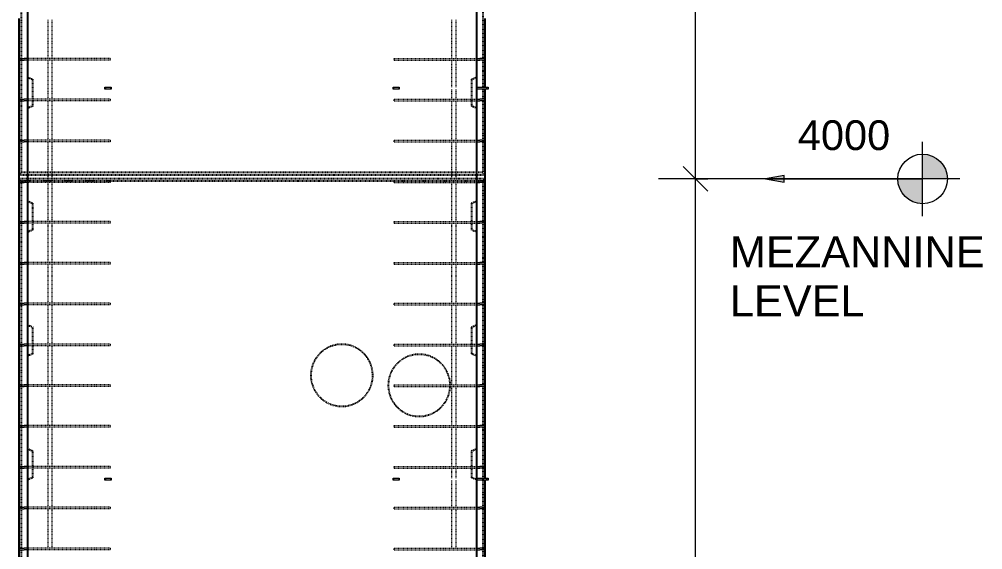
# Model space of a CAD drawing. Header units: millimetres. Extents: x -2679 to 14505, y -2685 to 13006.
# Drawn here: x 3235 to 7902, y 1864 to 4433 of the extents above; entities that cross this region are included whole.
import ezdxf

# ---------------------------------------------------------------- set-up
doc = ezdxf.new("R2010")
doc.units = ezdxf.units.MM
doc.linetypes.add('Dash', pattern=[6.36, 3.18, -3.18])
doc.linetypes.add('Overhead', pattern=[3.97, 2.38, -1.59])
for name, color, linetype, lineweight in [('A-ANNO-DIMS', 211, 'Continuous', 9), ('A-ANNO-DIMS-60', 211, 'Continuous', 9), ('A-FLOR-OVHD', 1, 'Overhead', 18), ('A-GENM', 13, 'Continuous', 18), ('A-WALL', 113, 'Continuous', 25), ('A-WALL-HDLN', 110, 'Dash', 25), ('G-ANNO-DIMS', 111, 'Continuous', 9), ('G-ANNO-TEXT', 231, 'Continuous', 9), ('S-RBAR', 171, 'Continuous', 18)]:
    doc.layers.add(name, color=color, linetype=linetype, lineweight=lineweight)
doc.styles.add('Arial_1', font='arial.ttf', dxfattribs={"height": 150})
doc.styles.add('Arial_2', font='arial.ttf', dxfattribs={"height": 144})
doc.styles.add('Nirmala UI Semilight', font='NirmalaS.ttf', dxfattribs={"height": 150})
doc.dimstyles.new('Arrow_Filled_-_2_5_NI_UI_1', dxfattribs={"dimscale": 304.8, "dimtxt": 157.104592, "dimasz": 0.393701, "dimexe": 0.19685, "dimexo": 0.0625, "dimgap": 0.19685, "dimtad": 1, "dimdec": 4, "dimzin": 0, "dimdsep": 46, "dimtxsty": 'Nirmala UI Semilight', "dimblk1": 'OBLIQUE', "dimblk2": 'OBLIQUE', "dimsah": 1, "dimcen": 0.09, "dimazin": 0, "dimtfac": 1, "dimtdec": 4, "dimtix": 1, "dimtmove": 0, "dimatfit": 3, "dimfxl": 0.19685, "dimfxlon": 1, "dimtvp": 1, "dimtolj": 1, "dimtzin": 0, "dimarcsym": 2})

# ---------------------------------------------------------------- blocks, each defined once
blk = doc.blocks.new('RR spread anchor face based - RR-SA-2_5-200-1726821-Elevation Front')
at = {"layer": 'A-GENM'}
for p, q in [((5045.6, 6760), (5048.1, 6760)), ((5045.6, 6750), (5045.6, 6760)), ((5048.1, 6750), (5045.6, 6750)), ((5048.1, 6760), (5073.1, 6760)), ((5048.1, 6760), (5048.1, 6750)), ((5073.1, 6750), (5048.1, 6750)), ((5073.1, 6760), (5075.6, 6760)), ((5073.1, 6760), (5073.1, 6750)), ((5075.6, 6750), (5073.1, 6750)), ((5075.6, 6760), (5075.6, 6750))]:
    blk.add_line(p, q, dxfattribs=at)
blk = doc.blocks.new('RR spread anchor face based - RR-SA-3_0-200-1726827-Elevation Front')
at = {"layer": 'A-GENM'}
for p, q in [((5450.6, 6760), (5500.6, 6760)), ((5500.6, 6750), (5450.6, 6750)), ((5500.6, 6760), (5505.6, 6760)), ((5500.6, 6750), (5500.6, 6760)), ((5505.6, 6750), (5500.6, 6750)), ((5505.6, 6760), (5505.6, 6750))]:
    blk.add_line(p, q, dxfattribs=at)
blk = doc.blocks.new('DIMBLOCK82-Elevation Front')
at = {"layer": 'A-ANNO-DIMS-60'}
for p, q in [((6510.3, 3660), (6450.3, 3720)), ((6510.3, 3660), (6450.3, 3660)), ((6510.3, -1395), (6510.3, 3660)), ((6510.3, 3660), (6570.3, 3600)), ((6510.3, 3660), (6570.3, 3660)), ((6510.3, -1395), (6450.3, -1335)), ((6510.3, -1395), (6450.3, -1395)), ((6510.3, -1395), (6570.3, -1455)), ((6510.3, -1395), (6570.3, -1395))]:
    blk.add_line(p, q, dxfattribs=at)
at = {"layer": 'A-ANNO-DIMS-60', "color": 0, "insert": (6254.6, 904), "char_height": 150, "width": 548.438, "attachment_point": 1, "rotation": 90, "line_spacing_factor": 1.142579, "style": 'Nirmala UI Semilight'}
blk.add_mtext('5055', dxfattribs=at)
blk = doc.blocks.new('_Oblique')
at = {"color": 0, "linetype": 'ByBlock', "lineweight": -2}
blk.add_line((-0.5, -0.5), (0.5, 0.5), dxfattribs=at)
blk = doc.blocks.new('DIMBLOCK83-Elevation Front')
at = {"layer": 'A-ANNO-DIMS-60'}
for p, q in [((6510.3, 7660), (6450.3, 7720)), ((6510.3, 7660), (6450.3, 7660)), ((6510.3, 3660), (6510.3, 7660)), ((6510.3, 7660), (6570.3, 7600)), ((6510.3, 7660), (6570.3, 7660)), ((6510.3, 3660), (6450.3, 3720)), ((6510.3, 3660), (6450.3, 3660)), ((6510.3, 3660), (6570.3, 3600)), ((6510.3, 3660), (6570.3, 3660))]:
    blk.add_line(p, q, dxfattribs=at)
at = {"layer": 'A-ANNO-DIMS-60', "color": 0, "insert": (6254.6, 5430.1), "char_height": 150, "width": 551.866, "attachment_point": 1, "rotation": 90, "line_spacing_factor": 1.142579, "style": 'Nirmala UI Semilight'}
blk.add_mtext('4000', dxfattribs=at)
blk = doc.blocks.new('Spot Elevations - M_Spot Elevation - Target Filled-10609-Elevation Front')
at = {"layer": 'G-ANNO-DIMS'}
h = blk.add_hatch(color=256, dxfattribs=at)
edge = h.paths.add_edge_path()
edge.add_line((7645.4, 7660), (7765.4, 7660))
edge.add_arc((7645.4, 7660), 120, 0, 90)
edge.add_line((7645.4, 7780), (7645.4, 7660))
h = blk.add_hatch(color=256, dxfattribs=at)
edge = h.paths.add_edge_path()
edge.add_line((7645.4, 7660), (7525.4, 7660))
edge.add_arc((7645.4, 7660), 120, 180, 270)
edge.add_line((7645.4, 7540), (7645.4, 7660))
for p, q in [((7645.4, 7480), (7645.4, 7840)), ((7825.4, 7660), (6805.4, 7660))]:
    blk.add_line(p, q, dxfattribs=at)
blk.add_circle((7645.4, 7660), 120, dxfattribs=at)

msp = doc.modelspace()

# ---------------------------------------------------------------- hatches: boundary and pattern name
at = {"layer": 'G-ANNO-DIMS'}
msp.add_hatch(color=256, dxfattribs=at).paths.add_polyline_path([(6850.56745, 3660), (6940.56745, 3644.13057), (6940.56745, 3675.86943)])

# ---------------------------------------------------------------- linework, layer by layer
at = {"layer": 'A-FLOR-OVHD'}
msp.add_line((6850.56745, 3660), (6330.56745, 3660), dxfattribs=at)
at = {"layer": 'A-WALL'}
for p, q in [((3274.5695, 7060), (3274.5695, -1395)), ((5450.56745, -1395), (5450.56745, 7060)), ((3234.56745, 4240.04674), (3234.56745, 4436.95326)), ((5490.56745, 4436.95326), (5490.56745, 4240.04674)), ((3234.56745, 4042.38007), (3234.56745, 4239.28659)), ((5490.56745, 4239.28659), (5490.56745, 4105)), ((5490.56745, 4095), (5490.56745, 4042.38007)), ((3234.56745, 3844.71341), (3234.56745, 4041.61993)), ((5490.56745, 4041.61993), (5490.56745, 3844.71341)), ((3234.56745, 3647.04674), (3234.56745, 3843.95326)), ((5490.56745, 3843.95326), (5490.56745, 3647.04674)), ((3234.56745, 3449.38007), (3234.56745, 3646.28659)), ((5490.56745, 3646.28659), (5490.56745, 3449.38007)), ((3234.56745, 3251.71341), (3234.56745, 3448.61993)), ((5490.56745, 3448.61993), (5490.56745, 3251.71341)), ((3234.56745, 3054.04674), (3234.56745, 3250.95326)), ((5490.56745, 3250.95326), (5490.56745, 3054.04674)), ((3234.56745, 2856.38007), (3234.56745, 3053.28659)), ((5490.56745, 3053.28659), (5490.56745, 2856.38007)), ((3234.56745, 2658.71341), (3234.56745, 2855.61993)), ((5490.56745, 2855.61993), (5490.56745, 2658.71341)), ((3234.56745, 2461.04674), (3234.56745, 2657.95326)), ((5490.56745, 2657.95326), (5490.56745, 2461.04674)), ((3234.56745, 2263.38007), (3234.56745, 2460.28659)), ((5490.56745, 2460.28659), (5490.56745, 2263.38007)), ((3234.56745, 2065.71341), (3234.56745, 2262.61993)), ((5490.56745, 2262.61993), (5490.56745, 2210)), ((5490.56745, 2200), (5490.56745, 2065.71341)), ((3234.56745, 1868.04674), (3234.56745, 2064.95326)), ((5490.56745, 2064.95326), (5490.56745, 1868.04674)), ((3234.56745, 1670.38007), (3234.56745, 1867.28659)), ((5490.56745, 1867.28659), (5490.56745, 1670.38007))]:
    msp.add_line(p, q, dxfattribs=at)
at = {"layer": 'A-WALL-HDLN'}
for p, q in [((3244.57004, 3690.33135), (3244.57004, 7660)), ((5480.62415, 7660), (5480.62415, 3690.33135)), ((3274.56745, 4152.50781), (3299.56745, 4142.50781)), ((3299.56745, 4012.50781), (3299.56745, 4142.50781)), ((5425.56745, 4142.50781), (5450.56745, 4152.50781)), ((5425.56745, 4142.50781), (5425.56745, 4012.50781)), ((5490.56745, 4104.95039), (5490.56745, 4095.04961)), ((3299.56745, 4012.50781), (3274.56745, 4002.50781)), ((5450.56745, 4002.50781), (5425.56745, 4012.50781)), ((3244.57004, 3690.33135), (3234.56745, 3680.32877)), ((5480.62415, 3690.33135), (3244.57004, 3690.33135)), ((5490.56745, 3680.38804), (5480.62415, 3690.33135)), ((3234.56745, 3680.32877), (5490.56745, 3680.38804)), ((3234.56745, 3660.45248), (3244.57004, 3650.4499)), ((5490.56745, 3660.39321), (3234.56745, 3660.45248)), ((3244.57004, -1395), (3244.57004, 3650.4499)), ((3244.57004, 3650.4499), (5480.62415, 3650.4499)), ((5480.62415, 3650.4499), (5490.56745, 3660.39321)), ((5480.62415, 3650.4499), (5480.62415, -1395)), ((3274.56745, 3552.50781), (3299.56745, 3542.50781)), ((5425.56745, 3542.50781), (5450.56745, 3552.50781)), ((3299.56745, 3412.50781), (3299.56745, 3542.50781)), ((5425.56745, 3542.50781), (5425.56745, 3412.50781)), ((3299.56745, 3412.50781), (3274.56745, 3402.50781)), ((5450.56745, 3402.50781), (5425.56745, 3412.50781)), ((3274.56745, 2952.50781), (3299.56745, 2942.50781)), ((3299.56745, 2812.50781), (3299.56745, 2942.50781)), ((5425.56745, 2942.50781), (5450.56745, 2952.50781)), ((5425.56745, 2942.50781), (5425.56745, 2812.50781)), ((3299.56745, 2812.50781), (3274.56745, 2802.50781)), ((5450.56745, 2802.50781), (5425.56745, 2812.50781)), ((3274.56745, 2352.50781), (3299.56745, 2342.50781)), ((3299.56745, 2212.50781), (3299.56745, 2342.50781)), ((5425.56745, 2342.50781), (5450.56745, 2352.50781)), ((5425.56745, 2342.50781), (5425.56745, 2212.50781)), ((3299.56745, 2212.50781), (3274.56745, 2202.50781)), ((5450.56745, 2202.50781), (5425.56745, 2212.50781)), ((5490.56745, 2209.95039), (5490.56745, 2200.04961))]:
    msp.add_line(p, q, dxfattribs=at)
for centre, start, end in [((4797.16188, 2708.5228), 0, 180), ((5172.16188, 2660), 0, 180), ((4797.16188, 2708.5228), 180, 0), ((5172.16188, 2660), 180, 0)]:
    msp.add_arc(centre, 150, start, end, dxfattribs=at)
at = {"layer": 'G-ANNO-DIMS'}
for p, q in [((6940.56745, 3675.86943), (6850.56745, 3660)), ((6850.56745, 3660), (6940.56745, 3644.13057)), ((6850.56745, 3660), (7315.0263, 3660)), ((6940.56745, 3644.13057), (6940.56745, 3675.86943)), ((7315.0263, 3660), (7610.89362, 3660))]:
    msp.add_line(p, q, dxfattribs=at)
at = {"layer": 'S-RBAR', "linetype": 'Dash'}
for p, q in [((3374.56745, 4243.66667), (3374.56745, 4433.14937)), ((3394.56745, 4243.66667), (3394.56745, 4433.14937)), ((5330.56745, 4243.66667), (5330.56745, 4433.33333)), ((5350.56745, 4243.66667), (5350.56745, 4433.14937)), ((3674.5695, 4243.66667), (3274.61911, 4243.66667)), ((3674.5695, 4235.66667), (3274.61911, 4235.66667)), ((3374.56745, 4046), (3374.56745, 4235.66667)), ((3394.56745, 4046), (3394.56745, 4235.66667)), ((3674.5695, 4243.66667), (3674.5695, 4235.66667)), ((5050.56745, 4243.66667), (5450.51785, 4243.66667)), ((5050.56745, 4235.66667), (5050.56745, 4243.66667)), ((5050.56745, 4235.66667), (5450.51785, 4235.66667)), ((5330.56745, 4105), (5330.56745, 4235.66667)), ((5350.56745, 4105), (5350.56745, 4235.66667)), ((5330.56745, 4046), (5330.56745, 4095)), ((5350.56745, 4046), (5350.56745, 4095)), ((3674.5695, 4046), (3274.61911, 4046)), ((3674.5695, 4038), (3274.61911, 4038)), ((3374.56745, 3848.33333), (3374.56745, 4038)), ((3394.56745, 3848.33333), (3394.56745, 4038)), ((3674.5695, 4046), (3674.5695, 4038)), ((5050.56745, 4046), (5450.51785, 4046)), ((5050.56745, 4038), (5050.56745, 4046)), ((5050.56745, 4038), (5450.51785, 4038)), ((5330.56745, 3848.33333), (5330.56745, 4038)), ((5350.56745, 3848.33333), (5350.56745, 4038)), ((3674.5695, 3848.33333), (3274.61911, 3848.33333)), ((3674.5695, 3840.33333), (3274.61911, 3840.33333)), ((3374.56745, 3650.66667), (3374.56745, 3840.33333)), ((3394.56745, 3650.66667), (3394.56745, 3840.33333)), ((3674.5695, 3848.33333), (3674.5695, 3840.33333)), ((5050.56745, 3848.33333), (5450.51785, 3848.33333)), ((5050.56745, 3840.33333), (5050.56745, 3848.33333)), ((5050.56745, 3840.33333), (5450.51785, 3840.33333)), ((5330.56745, 3650.66667), (5330.56745, 3840.33333)), ((5350.56745, 3650.66667), (5350.56745, 3840.33333)), ((3674.5695, 3650.66667), (3274.61911, 3650.66667)), ((3674.5695, 3642.66667), (3274.61911, 3642.66667)), ((3374.56745, 3453), (3374.56745, 3642.66667)), ((3394.56745, 3453), (3394.56745, 3642.66667)), ((3674.5695, 3650.66667), (3674.5695, 3642.66667)), ((5050.56745, 3650.66667), (5450.51785, 3650.66667)), ((5050.56745, 3642.66667), (5050.56745, 3650.66667)), ((5050.56745, 3642.66667), (5450.51785, 3642.66667)), ((5330.56745, 3453), (5330.56745, 3642.66667)), ((5350.56745, 3453), (5350.56745, 3642.66667)), ((3674.5695, 3453), (3274.61911, 3453)), ((3674.5695, 3445), (3274.61911, 3445)), ((3374.56745, 3255.33333), (3374.56745, 3445)), ((3394.56745, 3255.33333), (3394.56745, 3445)), ((3674.5695, 3453), (3674.5695, 3445)), ((5050.56745, 3453), (5450.51785, 3453)), ((5050.56745, 3445), (5050.56745, 3453)), ((5050.56745, 3445), (5450.51785, 3445)), ((5330.56745, 3255.33333), (5330.56745, 3445)), ((5350.56745, 3255.33333), (5350.56745, 3445)), ((3674.5695, 3255.33333), (3274.61911, 3255.33333)), ((3674.5695, 3247.33333), (3274.61911, 3247.33333)), ((3374.56745, 3057.66667), (3374.56745, 3247.33333)), ((3394.56745, 3057.66667), (3394.56745, 3247.33333)), ((3674.5695, 3255.33333), (3674.5695, 3247.33333)), ((5050.56745, 3255.33333), (5450.51785, 3255.33333)), ((5050.56745, 3247.33333), (5050.56745, 3255.33333)), ((5050.56745, 3247.33333), (5450.51785, 3247.33333)), ((5330.56745, 3057.66667), (5330.56745, 3247.33333)), ((5350.56745, 3057.66667), (5350.56745, 3247.33333)), ((3674.5695, 3057.66667), (3274.61911, 3057.66667)), ((3674.5695, 3049.66667), (3274.61911, 3049.66667)), ((3374.56745, 2860), (3374.56745, 3049.66667)), ((3394.56745, 2860), (3394.56745, 3049.66667)), ((3674.5695, 3057.66667), (3674.5695, 3049.66667)), ((5050.56745, 3057.66667), (5450.51785, 3057.66667)), ((5050.56745, 3049.66667), (5050.56745, 3057.66667)), ((5050.56745, 3049.66667), (5450.51785, 3049.66667)), ((5330.56745, 2860), (5330.56745, 3049.66667)), ((5350.56745, 2860), (5350.56745, 3049.66667)), ((3674.5695, 2860), (3274.61911, 2860)), ((3674.5695, 2852), (3274.61911, 2852)), ((3374.56745, 2662.33333), (3374.56745, 2852)), ((3394.56745, 2662.33333), (3394.56745, 2852)), ((3674.5695, 2860), (3674.5695, 2852)), ((5050.56745, 2860), (5450.51785, 2860)), ((5050.56745, 2852), (5050.56745, 2860)), ((5050.56745, 2852), (5450.51785, 2852)), ((5330.56745, 2662.33333), (5330.56745, 2852)), ((5350.56745, 2662.33333), (5350.56745, 2852)), ((3674.5695, 2662.33333), (3274.61911, 2662.33333)), ((3674.5695, 2662.33333), (3674.5695, 2654.33333)), ((5050.56745, 2662.33333), (5450.51785, 2662.33333)), ((5050.56745, 2654.33333), (5050.56745, 2662.33333)), ((3674.5695, 2654.33333), (3274.61911, 2654.33333)), ((3374.56745, 2464.66667), (3374.56745, 2654.33333)), ((3394.56745, 2464.66667), (3394.56745, 2654.33333)), ((5050.56745, 2654.33333), (5450.51785, 2654.33333)), ((5330.56745, 2464.66667), (5330.56745, 2654.33333)), ((5350.56745, 2464.66667), (5350.56745, 2654.33333)), ((3674.5695, 2464.66667), (3274.61911, 2464.66667)), ((3674.5695, 2456.66667), (3274.61911, 2456.66667)), ((3374.56745, 2267), (3374.56745, 2456.66667)), ((3394.56745, 2267), (3394.56745, 2456.66667)), ((3674.5695, 2464.66667), (3674.5695, 2456.66667)), ((5050.56745, 2464.66667), (5450.51785, 2464.66667)), ((5050.56745, 2456.66667), (5050.56745, 2464.66667)), ((5050.56745, 2456.66667), (5450.51785, 2456.66667)), ((5330.56745, 2267), (5330.56745, 2456.66667)), ((5350.56745, 2267), (5350.56745, 2456.66667)), ((3674.5695, 2267), (3274.61911, 2267)), ((3674.5695, 2259), (3274.61911, 2259)), ((3374.56745, 2069.33333), (3374.56745, 2259)), ((3394.56745, 2069.33333), (3394.56745, 2259)), ((3674.5695, 2267), (3674.5695, 2259)), ((5050.56745, 2267), (5450.51785, 2267)), ((5050.56745, 2259), (5050.56745, 2267)), ((5050.56745, 2259), (5450.51785, 2259)), ((5330.56745, 2210), (5330.56745, 2259)), ((5350.56745, 2210), (5350.56745, 2259)), ((5330.56745, 2069.33333), (5330.56745, 2200)), ((5350.56745, 2069.33333), (5350.56745, 2200)), ((3674.5695, 2069.33333), (3274.61911, 2069.33333)), ((3674.5695, 2061.33333), (3274.61911, 2061.33333)), ((3374.56745, 1871.66667), (3374.56745, 2061.33333)), ((3394.56745, 1871.66667), (3394.56745, 2061.33333)), ((3674.5695, 2069.33333), (3674.5695, 2061.33333)), ((5050.56745, 2069.33333), (5450.51785, 2069.33333)), ((5050.56745, 2061.33333), (5050.56745, 2069.33333)), ((5050.56745, 2061.33333), (5450.51785, 2061.33333)), ((5330.56745, 1871.66667), (5330.56745, 2061.33333)), ((5350.56745, 1871.66667), (5350.56745, 2061.33333)), ((3674.5695, 1871.66667), (3274.61911, 1871.66667)), ((3674.5695, 1871.66667), (3674.5695, 1863.66667)), ((5050.56745, 1871.66667), (5450.51785, 1871.66667)), ((5050.56745, 1863.66667), (5050.56745, 1871.66667)), ((3674.5695, 1863.66667), (3274.61911, 1863.66667)), ((5050.56745, 1863.66667), (5450.51785, 1863.66667))]:
    msp.add_line(p, q, dxfattribs=at)
at = {"layer": 'S-RBAR'}
for p, q in [((3238.56745, 4243.66667), (3258.56745, 4243.66667)), ((3238.56745, 4235.66667), (3258.56745, 4235.66667)), ((3274.5695, 4243.66667), (3258.56745, 4243.66667)), ((3274.5695, 4235.66667), (3258.56745, 4235.66667)), ((5450.56745, 4243.66667), (5466.56745, 4243.66667)), ((5450.56745, 4235.66667), (5466.56745, 4235.66667)), ((5486.56745, 4243.66667), (5466.56745, 4243.66667)), ((5486.56745, 4235.66667), (5466.56745, 4235.66667)), ((3238.56745, 4046), (3258.56745, 4046)), ((3238.56745, 4038), (3258.56745, 4038)), ((3274.5695, 4046), (3258.56745, 4046)), ((3274.5695, 4038), (3258.56745, 4038)), ((5450.56745, 4046), (5466.56745, 4046)), ((5450.56745, 4038), (5466.56745, 4038)), ((5486.56745, 4046), (5466.56745, 4046)), ((5486.56745, 4038), (5466.56745, 4038)), ((3238.56745, 3848.33333), (3258.56745, 3848.33333)), ((3238.56745, 3840.33333), (3258.56745, 3840.33333)), ((3274.5695, 3848.33333), (3258.56745, 3848.33333)), ((3274.5695, 3840.33333), (3258.56745, 3840.33333)), ((5450.56745, 3848.33333), (5466.56745, 3848.33333)), ((5450.56745, 3840.33333), (5466.56745, 3840.33333)), ((5486.56745, 3848.33333), (5466.56745, 3848.33333)), ((5486.56745, 3840.33333), (5466.56745, 3840.33333)), ((3238.56745, 3650.66667), (3258.56745, 3650.66667)), ((3238.56745, 3642.66667), (3258.56745, 3642.66667)), ((3274.5695, 3650.66667), (3258.56745, 3650.66667)), ((3274.5695, 3642.66667), (3258.56745, 3642.66667)), ((5450.56745, 3650.66667), (5466.56745, 3650.66667)), ((5450.56745, 3642.66667), (5466.56745, 3642.66667)), ((5486.56745, 3650.66667), (5466.56745, 3650.66667)), ((5486.56745, 3642.66667), (5466.56745, 3642.66667)), ((3238.56745, 3453), (3258.56745, 3453)), ((3238.56745, 3445), (3258.56745, 3445)), ((3274.5695, 3453), (3258.56745, 3453)), ((3274.5695, 3445), (3258.56745, 3445)), ((5450.56745, 3453), (5466.56745, 3453)), ((5450.56745, 3445), (5466.56745, 3445)), ((5486.56745, 3453), (5466.56745, 3453)), ((5486.56745, 3445), (5466.56745, 3445)), ((3238.56745, 3255.33333), (3258.56745, 3255.33333)), ((3238.56745, 3247.33333), (3258.56745, 3247.33333)), ((3274.5695, 3255.33333), (3258.56745, 3255.33333)), ((3274.5695, 3247.33333), (3258.56745, 3247.33333)), ((5450.56745, 3255.33333), (5466.56745, 3255.33333)), ((5450.56745, 3247.33333), (5466.56745, 3247.33333)), ((5486.56745, 3255.33333), (5466.56745, 3255.33333)), ((5486.56745, 3247.33333), (5466.56745, 3247.33333)), ((3238.56745, 3057.66667), (3258.56745, 3057.66667)), ((3238.56745, 3049.66667), (3258.56745, 3049.66667)), ((3274.5695, 3057.66667), (3258.56745, 3057.66667)), ((3274.5695, 3049.66667), (3258.56745, 3049.66667)), ((5450.56745, 3057.66667), (5466.56745, 3057.66667)), ((5450.56745, 3049.66667), (5466.56745, 3049.66667)), ((5486.56745, 3057.66667), (5466.56745, 3057.66667)), ((5486.56745, 3049.66667), (5466.56745, 3049.66667)), ((3238.56745, 2860), (3258.56745, 2860)), ((3238.56745, 2852), (3258.56745, 2852)), ((3274.5695, 2860), (3258.56745, 2860)), ((3274.5695, 2852), (3258.56745, 2852)), ((5450.56745, 2860), (5466.56745, 2860)), ((5450.56745, 2852), (5466.56745, 2852)), ((5486.56745, 2860), (5466.56745, 2860)), ((5486.56745, 2852), (5466.56745, 2852)), ((3238.56745, 2662.33333), (3258.56745, 2662.33333)), ((3274.5695, 2662.33333), (3258.56745, 2662.33333)), ((5450.56745, 2662.33333), (5466.56745, 2662.33333)), ((5486.56745, 2662.33333), (5466.56745, 2662.33333)), ((3238.56745, 2654.33333), (3258.56745, 2654.33333)), ((3274.5695, 2654.33333), (3258.56745, 2654.33333)), ((5450.56745, 2654.33333), (5466.56745, 2654.33333)), ((5486.56745, 2654.33333), (5466.56745, 2654.33333)), ((3238.56745, 2464.66667), (3258.56745, 2464.66667)), ((3238.56745, 2456.66667), (3258.56745, 2456.66667)), ((3274.5695, 2464.66667), (3258.56745, 2464.66667)), ((3274.5695, 2456.66667), (3258.56745, 2456.66667)), ((5450.56745, 2464.66667), (5466.56745, 2464.66667)), ((5450.56745, 2456.66667), (5466.56745, 2456.66667)), ((5486.56745, 2464.66667), (5466.56745, 2464.66667)), ((5486.56745, 2456.66667), (5466.56745, 2456.66667)), ((3238.56745, 2267), (3258.56745, 2267)), ((3238.56745, 2259), (3258.56745, 2259)), ((3274.5695, 2267), (3258.56745, 2267)), ((3274.5695, 2259), (3258.56745, 2259)), ((5450.56745, 2267), (5466.56745, 2267)), ((5450.56745, 2259), (5466.56745, 2259)), ((5486.56745, 2267), (5466.56745, 2267)), ((5486.56745, 2259), (5466.56745, 2259)), ((3238.56745, 2069.33333), (3258.56745, 2069.33333)), ((3238.56745, 2061.33333), (3258.56745, 2061.33333)), ((3274.5695, 2069.33333), (3258.56745, 2069.33333)), ((3274.5695, 2061.33333), (3258.56745, 2061.33333)), ((5450.56745, 2069.33333), (5466.56745, 2069.33333)), ((5450.56745, 2061.33333), (5466.56745, 2061.33333)), ((5486.56745, 2069.33333), (5466.56745, 2069.33333)), ((5486.56745, 2061.33333), (5466.56745, 2061.33333)), ((3238.56745, 1871.66667), (3258.56745, 1871.66667)), ((3274.5695, 1871.66667), (3258.56745, 1871.66667)), ((5450.56745, 1871.66667), (5466.56745, 1871.66667)), ((5486.56745, 1871.66667), (5466.56745, 1871.66667)), ((3238.56745, 1863.66667), (3258.56745, 1863.66667)), ((3274.5695, 1863.66667), (3258.56745, 1863.66667)), ((5450.56745, 1863.66667), (5466.56745, 1863.66667)), ((5486.56745, 1863.66667), (5466.56745, 1863.66667))]:
    msp.add_line(p, q, dxfattribs=at)
for centre, start, end in [((3238.56745, 4239.66667), 90, 270), ((5486.56745, 4239.66667), 270, 90), ((3238.56745, 4042), 90, 270), ((5486.56745, 4042), 270, 90), ((3238.56745, 3844.33333), 90, 270), ((5486.56745, 3844.33333), 270, 90), ((3238.56745, 3646.66667), 90, 270), ((5486.56745, 3646.66667), 270, 90), ((3238.56745, 3449), 90, 270), ((5486.56745, 3449), 270, 90), ((3238.56745, 3251.33333), 90, 270), ((5486.56745, 3251.33333), 270, 90), ((3238.56745, 3053.66667), 90, 270), ((5486.56745, 3053.66667), 270, 90), ((3238.56745, 2856), 90, 270), ((5486.56745, 2856), 270, 90), ((3238.56745, 2658.33333), 90, 270), ((5486.56745, 2658.33333), 270, 90), ((3238.56745, 2460.66667), 90, 270), ((5486.56745, 2460.66667), 270, 90), ((3238.56745, 2263), 90, 270), ((5486.56745, 2263), 270, 90), ((3238.56745, 2065.33333), 90, 270), ((5486.56745, 2065.33333), 270, 90), ((3238.56745, 1867.66667), 90, 270), ((5486.56745, 1867.66667), 270, 90)]:
    msp.add_arc(centre, 4, start, end, dxfattribs=at)

# ---------------------------------------------------------------- block references
at = {"layer": 'A-GENM'}
for name, p in [('RR spread anchor face based - RR-SA-2_5-200-1726821-Elevation Front', (-1396.00204, -2655)), ('RR spread anchor face based - RR-SA-2_5-200-1726821-Elevation Front', (0, -2655)), ('RR spread anchor face based - RR-SA-3_0-200-1726827-Elevation Front', (0, -2655)), ('RR spread anchor face based - RR-SA-2_5-200-1726821-Elevation Front', (-1396.00204, -4550)), ('RR spread anchor face based - RR-SA-2_5-200-1726821-Elevation Front', (0, -4550)), ('RR spread anchor face based - RR-SA-3_0-200-1726827-Elevation Front', (0, -4550))]:
    msp.add_blockref(name, p, dxfattribs=at)
at = {"layer": 'G-ANNO-DIMS'}
msp.add_blockref('Spot Elevations - M_Spot Elevation - Target Filled-10609-Elevation Front', (-34.53162, -4000), dxfattribs=at)

# ---------------------------------------------------------------- texts
at = {"layer": 'G-ANNO-TEXT', "color": 7, "char_height": 150, "attachment_point": 1, "style": 'Arial_1'}
for s, insert, width in [('MEZANNINE', (6677.40157, 3382.38962), 1486.328625), ('LEVEL', (6677.40157, 3144.26462), 784.050375)]:
    msp.add_mtext(s, dxfattribs=dict(at, insert=insert, width=width))

# ---------------------------------------------------------------- dimensions: what is measured, and where the dimension line sits
at = {"layer": 'A-ANNO-DIMS'}
for base, p1, p2, override, picture, middle in [((6510.34037, 7660), (6450.34037, 3660), (6450.34037, 7660), {"dimpost": '<>', "dimfxl": 4000}, 'DIMBLOCK83-Elevation Front', (6372.82991, 5660)), ((6510.34037, 3660), (6450.34037, -1395), (6450.34037, 3660), {"dimpost": '<>', "dimfxl": 5055}, 'DIMBLOCK82-Elevation Front', (6372.82991, 1132.5))]:
    dim = msp.add_linear_dim(base=base, p1=p1, p2=p2, angle=90, dimstyle='Arrow_Filled_-_2_5_NI_UI_1', override=override, dxfattribs=at)
    dim.commit()
    dim.dimension.update_dxf_attribs({"geometry": picture, "text_midpoint": middle})

# ---------------------------------------------------------------- next in the draw order: texts
at = {"layer": 'G-ANNO-DIMS', "insert": (7006.58257, 3943.72587), "char_height": 144, "width": 535.9465296, "attachment_point": 1, "line_spacing_factor": 0.941778, "style": 'Arial_2', "bg_fill": 3, "box_fill_scale": 0, "bg_fill_color": 256, "bg_fill_true_color": 3254780160, "bg_fill_transparency": 256}
msp.add_mtext('4000', dxfattribs=at)

doc.saveas('drawing.dxf')
